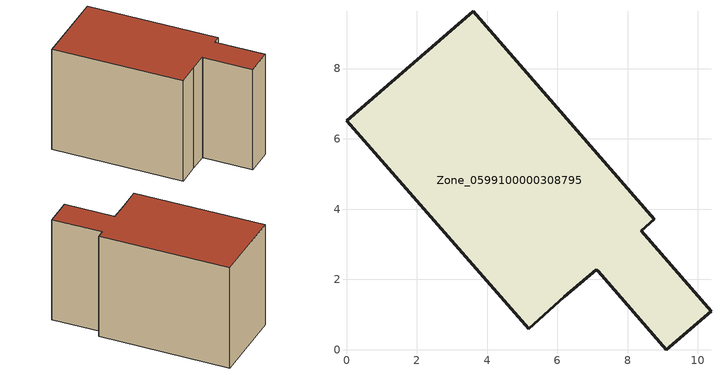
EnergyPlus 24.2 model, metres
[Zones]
Zone_0599100000308795
 floor ground (C_G): 9.1,0 7.16,2.23 7.11,2.28 6.2,1.51 5.18,0.59 0,6.52 3.6,9.63 8.76,3.71 8.38,3.38 10.37,1.1 z0
 wall outside (C_F): 3.6,9.63 0,6.52 5.18,0.59 6.2,1.51 7.11,2.28 7.16,2.23 9.1,0 10.37,1.1 8.38,3.38 8.76,3.71 3.6,9.63 z0:6.57
 roof outside (C_R): 7.16,2.23 9.1,0 10.37,1.1 8.38,3.38 8.76,3.71 3.6,9.63 0,6.52 5.18,0.59 6.2,1.51 7.11,2.28 z6.57
[BUILDING]
Pand.0599100000308795: North Axis=0; Terrain=City; Loads Convergence Tolerance Value=0.04; Temperature Convergence Tolerance Value=0.4; Solar Distribution=FullExterior; Maximum Number of Warmup Days=25; Minimum Number of Warmup Days=1
[Site:Location]
Rotterdam.The.Hague.AP_ZH_NLD Design_Conditions: Latitude=51.96; Longitude=4.45; Time Zone=1; Elevation=-4.5
[SITE:GROUNDTEMPERATURE:BUILDINGSURFACE]
18, 18, 18, 18, 18, 18, 18, 18, 18, 18, 18, 18
[MATERIAL] Thermal Absorptance=0.9; Solar Absorptance=0.7; Visible Absorptance=0.7
Name | Roughness | Thickness | Conductivity | Density | Specific Heat
G.TC.1946 | MediumSmooth | 0.15 | 1 | 540 | 1210
F.TC.1946 | Rough | 0.3 | 0.857143 | 1920 | 840
R.TC.1946 | MediumRough | 0.2 | 0.909091 | 1500 | 1000
[CONSTRUCTION]
C_G: G.TC.1946
C_F: F.TC.1946
C_R: R.TC.1946
[ZONE]
Zone_0599100000308795: Type=1; Multiplier=1; Ceiling Height=Autocalculate; Volume=Autocalculate; Floor Area=autocalculate; Part of Total Floor Area=Yes
[ZONEINFILTRATION:DESIGNFLOWRATE]
Infil_Zone_0599100000308795: Zone or ZoneList or Space or SpaceList=Zone_0599100000308795; Schedule=AlwaysOn; Design Flow Rate Calculation Method=Flow/Area; Flow Rate per Floor Area=0.003; Constant Term Coefficient=1; Temperature Term Coefficient=0; Velocity Term Coefficient=0; Velocity Squared Term Coefficient=0
[HVACTEMPLATE:ZONE:IDEALLOADSAIRSYSTEM]
Zone_0599100000308795: Maximum Heating Supply Air Temperature=50; Minimum Cooling Supply Air Temperature=13; Maximum Heating Supply Air Humidity Ratio=0.0156; Minimum Cooling Supply Air Humidity Ratio=0.0077; Heating Limit=NoLimit; Cooling Limit=NoLimit; Dehumidification Control Type=ConstantSensibleHeatRatio; Cooling Sensible Heat Ratio=0.7; Dehumidification Setpoint=60; Humidification Control Type=None; Humidification Setpoint=30; Outdoor Air Method=None; Outdoor Air Flow Rate per Person=0.00944; Outdoor Air Flow Rate per Zone Floor Area=0; Outdoor Air Flow Rate per Zone=0; Demand Controlled Ventilation Type=None; Outdoor Air Economizer Type=NoEconomizer; Heat Recovery Type=None; Sensible Heat Recovery Effectiveness=0.7; Latent Heat Recovery Effectiveness=0.65
[ZONECONTROL:THERMOSTAT]
ThermostatControl_Zone_0599100000308795: Zone or ZoneList=Zone_0599100000308795; Control Type Schedule=DualSetpointControlType; Control 1=Thermostat_Zone_0599100000308795; Temperature Difference Between Cutout And Setpoint=0
[THERMOSTATSETPOINT:DUALSETPOINT]
Thermostat_Zone_0599100000308795: Heating Setpoint Temperature Schedule=HeatingSetpoint_Zone_0599100000308795; Cooling Setpoint Temperature Schedule=CoolingSetpoint_Zone_0599100000308795
[SCHEDULE:COMPACT]
HeatingSetpoint_Zone_0599100000308795: Through: 12/31, For: AllDays, Until: 24:00, 21
CoolingSetpoint_Zone_0599100000308795: Through: 12/31, For: AllDays, Until: 24:00, 24
DualSetpointControlType: Through: 12/31, For: AllDays, Until: 24:00, 4
AlwaysOn: Through: 12/31, For: AllDays, Until: 24:00, 1
